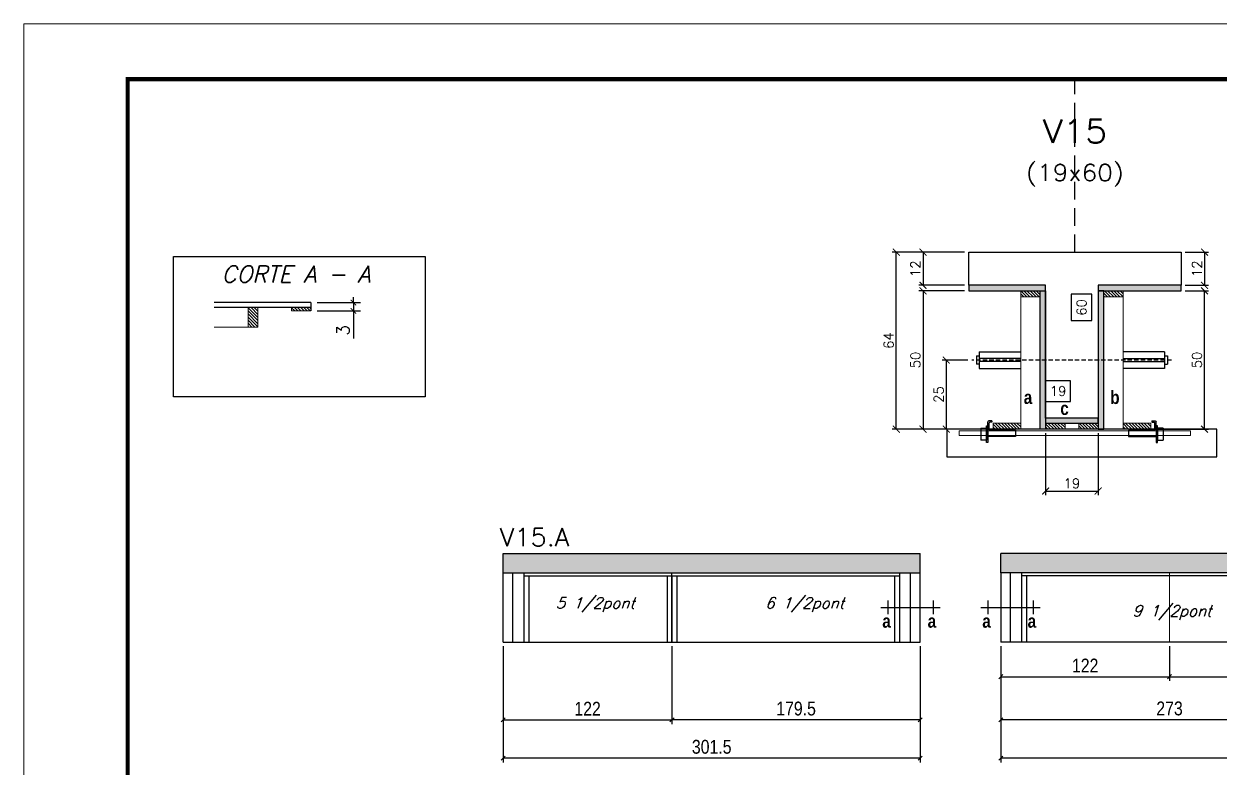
# Model space of a CAD drawing. Header units: millimetres. Extents: x 2921 to 9246, y 316 to 11751.
# Drawn here: x 7676 to 8540, y 6571 to 7109 of the extents above; entities that cross this region are included whole.
import ezdxf
from ezdxf.enums import TextEntityAlignment as Align

# ---------------------------------------------------------------- set-up
doc = ezdxf.new("R2010")
doc.units = ezdxf.units.MM
doc.linetypes.add('DASHED', pattern=[0.75, 0.5, -0.25])
doc.linetypes.add('HIDDEN', pattern=[9.525, 6.35, -3.175])
for name, color, linetype in [('1', 3, 'Continuous'), ('barrote', 251, 'Continuous'), ('COTA', 241, 'Continuous'), ('Cota Seção (2x)', 4, 'Continuous'), ('Cotas', 1, 'Continuous'), ('detalhes', 4, 'Continuous'), ('Hachura', 253, 'Continuous'), ('NOMENCLATURA', 7, 'Continuous'), ('Painéis', 200, 'Continuous'), ('presilha', 1, 'Continuous'), ('SARR_2.2x7', 40, 'Continuous'), ('SARR_3.5x7', 81, 'Continuous'), ('TENSOR', 3, 'Continuous'), ('texto', 7, 'Continuous'), ('Texto de Titulo', 7, 'Continuous'), ('Texto Qtd Sarr', 242, 'Continuous')]:
    doc.layers.add(name, color=color, linetype=linetype)
for name, color, linetype, lineweight in [('CONCRETO', 251, 'Continuous', 25), ('Folhas', 255, 'Continuous', 9), ('Madeira', 126, 'Continuous', 18), ('SARRAFO DE PRESSAO', 251, 'DASHED', 9), ('SCO-___-LAJ', 2, 'Continuous', 0), ('TEXTO PILAR', 3, 'Continuous', 15), ('Texto Seção', 7, 'Continuous', 15)]:
    doc.layers.add(name, color=color, linetype=linetype, lineweight=lineweight)
doc.styles.add('COTA TECNICA', font='techl___.ttf', dxfattribs={"height": 10})
doc.styles.add('REGUA-120', font='ROMANS.shx', dxfattribs={"height": 15})
doc.styles.add('Romans', font='romans.shx')
doc.styles.add('TECNICA', font='techb___.ttf', dxfattribs={"height": 10})
doc.dimstyles.new('COTA PARA DETALHES', dxfattribs={"dimtxt": 9, "dimasz": 4, "dimexe": 5, "dimexo": 5, "dimgap": 3, "dimtad": 1, "dimdec": 1, "dimlfac": 0.5, "dimzin": 12, "dimdsep": 46, "dimtxsty": 'Romans', "dimblk": 'ARCHTICK', "dimcen": 10, "dimdle": 5, "dimclrd": 4, "dimclre": 4, "dimclrt": 240, "dimadec": 1, "dimazin": 3, "dimtfac": 1, "dimtdec": 1, "dimtmove": 0, "dimatfit": 3, "dimldrblk": 'ARCHTICK', "dimfxl": 1, "dimtolj": 1, "dimtzin": 12, "dimarcsym": 0})
doc.dimstyles.new('Cota Seção (2x)', dxfattribs={"dimtxt": 7, "dimasz": 5, "dimexe": 3, "dimexo": 3, "dimgap": 2, "dimtad": 3, "dimdec": 1, "dimlfac": 0.5, "dimzin": 12, "dimdsep": 46, "dimtxsty": 'Romans', "dimblk": 'ARCHTICK', "dimcen": 0, "dimclrd": 4, "dimclre": 4, "dimclrt": 1, "dimadec": 1, "dimazin": 3, "dimtfac": 1, "dimtdec": 1, "dimtmove": 0, "dimatfit": 3, "dimldrblk": 'OBLIQUE', "dimfxl": 1, "dimtolj": 1, "dimtzin": 12, "dimarcsym": 0})
doc.dimstyles.new('Cota Seção interna', dxfattribs={"dimtxt": 7, "dimasz": 6, "dimexe": 0.18, "dimexo": 2, "dimgap": -4, "dimtad": 3, "dimdec": 1, "dimlfac": 0.5, "dimzin": 12, "dimdsep": 46, "dimtxsty": 'Romans', "dimblk": 'ARCHTICK', "dimcen": 0.09, "dimse1": 1, "dimse2": 1, "dimsd1": 1, "dimsd2": 1, "dimclrd": 180, "dimclre": 5, "dimclrt": 1, "dimadec": 0, "dimazin": 3, "dimtfac": 1, "dimtdec": 1, "dimtofl": 0, "dimtmove": 0, "dimatfit": 3, "dimldrblk": 'ARCHTICK', "dimfxl": 1, "dimtolj": 1, "dimtzin": 0, "dimarcsym": 0})
doc.dimstyles.new('PAINEL', dxfattribs={"dimtxt": 10, "dimasz": 3, "dimexe": 3, "dimexo": 3, "dimgap": 3, "dimtad": 1, "dimdec": 1, "dimzin": 12, "dimdsep": 46, "dimtxsty": 'COTA TECNICA', "dimblk1": 'OBLIQUE', "dimblk2": 'OBLIQUE', "dimsah": 1, "dimcen": 0.9, "dimclrd": 4, "dimclre": 4, "dimclrt": 240, "dimadec": 1, "dimazin": 3, "dimtfac": 1, "dimtdec": 1, "dimtmove": 0, "dimatfit": 3, "dimfxl": 1, "dimtolj": 1, "dimtzin": 12, "dimarcsym": 0})
pattern_1 = [(315, (31371.551, -1413.844), (1.12253202, 1.12253202), [])]
pattern_2 = [(315, (3229.6367, -4672.5331), (1.12253202, 1.12253202), [])]

# ---------------------------------------------------------------- blocks, each defined once
blk = doc.blocks.new('9999999999')
at = {"layer": 'Folhas'}
blk.add_lwpolyline([(98138.98, 34190.21), (99623.98, 34190.21), (99623.98, 35240.21), (98138.98, 35240.21)], close=True, dxfattribs=at)
at = {"layer": 'Folhas', "color": 30, "const_width": 3}
blk.add_lwpolyline([(98213.98, 34230.21), (99583.98, 34230.21), (99583.98, 35200.21), (98213.98, 35200.21)], close=True, dxfattribs=at)
blk = doc.blocks.new('titulo1')
at = {"layer": 'Defpoints', "color": 252, "linetype": 'HIDDEN', "ltscale": 2}
blk.add_line((0, 0), (0, 125), dxfattribs=at)
at = {"layer": 'Defpoints', "style": 'Romans', "oblique": 15}
blk.add_attdef('FOLHA', text='', height=10, dxfattribs=at).set_placement((0, 15.58), align=Align.MIDDLE_CENTER)
at = {"layer": 'Texto Qtd Sarr', "color": 3, "style": 'Romans', "oblique": 15}
for tag, height, p in [('TITULO', 17, (0, 71.45)), ('SEÇÃO', 12, (0, 41.55))]:
    blk.add_attdef(tag, text='', height=height, dxfattribs=at).set_placement(p, align=Align.MIDDLE_CENTER)
blk = doc.blocks.new('_ArchTick')
at = {"color": 0, "linetype": 'ByBlock', "const_width": 0.15}
blk.add_lwpolyline([(-0.5, -0.5), (0.5, 0.5)], dxfattribs=at)
blk = doc.blocks.new('*D701')
at = {"layer": 'COTA', "color": 4, "lineweight": -2, "transparency": 16777216}
for p, q in [((8515.93, 6943.8), (8532.8, 6943.8)), ((8529.8, 6943.8), (8529.8, 6919.8)), ((8515.93, 6919.8), (8532.8, 6919.8))]:
    blk.add_line(p, q, dxfattribs=at)
at = {"layer": 'Defpoints', "color": 0, "transparency": 16777216}
for p in [(8512.93, 6943.8), (8512.93, 6919.8), (8529.8, 6919.8)]:
    blk.add_point(p, dxfattribs=at)
at = {"layer": 'COTA', "color": 4, "lineweight": -2, "transparency": 16777216, "xscale": 5, "yscale": 5, "zscale": 5}
for p, rotation in [((8529.8, 6943.8), 90), ((8529.8, 6919.8), 270)]:
    blk.add_blockref('_ArchTick', p, dxfattribs=dict(at, rotation=rotation))
at = {"layer": 'COTA', "color": 1, "transparency": 16777216, "insert": (8524.3, 6931.8), "char_height": 7, "attachment_point": 5, "rotation": 90, "style": 'Romans'}
blk.add_mtext('\\A1;12', dxfattribs=at)
blk = doc.blocks.new('_Oblique')
at = {"layer": '1', "color": 0, "lineweight": -2}
blk.add_line((-0.5, -0.5), (0.5, 0.5), dxfattribs=at)
blk = doc.blocks.new('*D702')
at = {"layer": 'COTA', "color": 4, "lineweight": -2, "transparency": 16777216}
for p, q in [((8356.33, 6943.8), (8303.95, 6943.8)), ((8306.95, 6815.8), (8306.95, 6943.8)), ((8378.33, 6815.8), (8303.95, 6815.8))]:
    blk.add_line(p, q, dxfattribs=at)
at = {"layer": 'Defpoints', "color": 0, "transparency": 16777216}
for p in [(8306.95, 6943.8), (8359.33, 6943.8), (8381.33, 6815.8)]:
    blk.add_point(p, dxfattribs=at)
at = {"layer": 'COTA', "color": 4, "lineweight": -2, "transparency": 16777216, "xscale": 5, "yscale": 5, "zscale": 5}
for p, rotation in [((8306.95, 6943.8), 90), ((8306.95, 6815.8), 270)]:
    blk.add_blockref('_ArchTick', p, dxfattribs=dict(at, rotation=rotation))
at = {"layer": 'COTA', "color": 1, "transparency": 16777216, "insert": (8301.45, 6879.8), "char_height": 7, "attachment_point": 5, "rotation": 90, "style": 'Romans'}
blk.add_mtext('\\A1;64', dxfattribs=at)
blk = doc.blocks.new('*D703')
at = {"layer": 'COTA', "color": 4, "lineweight": -2, "transparency": 16777216}
for p, q in [((8515.93, 6915.8), (8532.8, 6915.8)), ((8529.8, 6815.8), (8529.8, 6915.8)), ((8489.53, 6815.8), (8532.8, 6815.8))]:
    blk.add_line(p, q, dxfattribs=at)
at = {"layer": 'Defpoints', "color": 0, "transparency": 16777216}
for p in [(8512.93, 6915.8), (8529.8, 6915.8), (8486.53, 6815.8)]:
    blk.add_point(p, dxfattribs=at)
at = {"layer": 'COTA', "color": 4, "lineweight": -2, "transparency": 16777216, "xscale": 5, "yscale": 5, "zscale": 5}
for p, rotation in [((8529.8, 6915.8), 90), ((8529.8, 6815.8), 270)]:
    blk.add_blockref('_ArchTick', p, dxfattribs=dict(at, rotation=rotation))
at = {"layer": 'COTA', "color": 1, "transparency": 16777216, "insert": (8524.3, 6865.8), "char_height": 7, "attachment_point": 5, "rotation": 90, "style": 'Romans'}
blk.add_mtext('\\A1;50', dxfattribs=at)
blk = doc.blocks.new('*D704')
at = {"layer": 'Cota Seção (2x)', "color": 180, "lineweight": -2, "transparency": 16777216}
for p, q in [((8448.43, 6913.3), (8433.43, 6913.3)), ((8433.43, 6913.3), (8433.43, 6894.3)), ((8448.43, 6894.3), (8448.43, 6913.3)), ((8433.43, 6894.3), (8448.43, 6894.3))]:
    blk.add_line(p, q, dxfattribs=at)
at = {"layer": 'Defpoints', "color": 0, "transparency": 16777216}
for p in [(8452.43, 6943.8), (8463.93, 6943.8), (8463.93, 6823.8)]:
    blk.add_point(p, dxfattribs=at)
at = {"layer": 'Cota Seção (2x)', "color": 1, "transparency": 16777216, "insert": (8440.93, 6903.8), "char_height": 7, "attachment_point": 5, "rotation": 90, "style": 'Romans'}
blk.add_mtext('\\A1;60', dxfattribs=at)
blk = doc.blocks.new('*D705')
at = {"layer": 'COTA', "color": 4, "lineweight": -2, "transparency": 16777216}
for p, q in [((8356.33, 6943.8), (8323.27, 6943.8)), ((8326.27, 6943.8), (8326.27, 6919.8)), ((8356.33, 6919.8), (8323.27, 6919.8))]:
    blk.add_line(p, q, dxfattribs=at)
at = {"layer": 'Defpoints', "color": 0, "transparency": 16777216}
for p in [(8359.33, 6943.8), (8326.27, 6919.8), (8359.33, 6919.8)]:
    blk.add_point(p, dxfattribs=at)
at = {"layer": 'COTA', "color": 4, "lineweight": -2, "transparency": 16777216, "xscale": 5, "yscale": 5, "zscale": 5}
for p, rotation in [((8326.27, 6943.8), 90), ((8326.27, 6919.8), 270)]:
    blk.add_blockref('_ArchTick', p, dxfattribs=dict(at, rotation=rotation))
at = {"layer": 'COTA', "color": 1, "transparency": 16777216, "insert": (8320.77, 6931.8), "char_height": 7, "attachment_point": 5, "rotation": 90, "style": 'Romans'}
blk.add_mtext('\\A1;12', dxfattribs=at)
blk = doc.blocks.new('*D706')
at = {"layer": 'COTA', "color": 4, "lineweight": -2, "transparency": 16777216}
for p, q in [((8356.33, 6915.8), (8323.27, 6915.8)), ((8326.27, 6915.8), (8326.27, 6815.8)), ((8378.33, 6815.8), (8323.27, 6815.8))]:
    blk.add_line(p, q, dxfattribs=at)
at = {"layer": 'Defpoints', "color": 0, "transparency": 16777216}
for p in [(8359.33, 6915.8), (8326.27, 6815.8), (8381.33, 6815.8)]:
    blk.add_point(p, dxfattribs=at)
at = {"layer": 'COTA', "color": 4, "lineweight": -2, "transparency": 16777216, "xscale": 5, "yscale": 5, "zscale": 5}
for p, rotation in [((8326.27, 6915.8), 90), ((8326.27, 6815.8), 270)]:
    blk.add_blockref('_ArchTick', p, dxfattribs=dict(at, rotation=rotation))
at = {"layer": 'COTA', "color": 1, "transparency": 16777216, "insert": (8320.77, 6865.8), "char_height": 7, "attachment_point": 5, "rotation": 90, "style": 'Romans'}
blk.add_mtext('\\A1;50', dxfattribs=at)
blk = doc.blocks.new('PRESILHA METÁLICA 1')
at = {"layer": 'presilha'}
for p, q in [((0, 13), (6, 13)), ((0, 13), (0, 0)), ((6, 15.5), (7.5, 15.5)), ((6, -2.5), (6, 15.5)), ((6, 13), (6, 0)), ((7.5, 10.6), (7.5, 19.9)), ((7.5, 15.5), (7.5, -2.5)), ((12, 21), (8.6, 21)), ((9, 11.6), (9, 18.9)), ((12, 19.5), (9.6, 19.5)), ((12, 21), (12, 19.5)), ((6, 0), (0, 0)), ((37.5, 4.1), (7.5, 4.1)), ((37.5, 11), (9.6, 11)), ((37.5, 11), (37.5, 4.1)), ((7.5, -2.5), (6, -2.5))]:
    blk.add_line(p, q, dxfattribs=at)
for centre, radius, start, end in [((8.6, 19.9), 1.14, 90, 180), ((9.6, 18.9), 0.57, 90, 180), ((9.6, 11.6), 0.57, 180, 270)]:
    blk.add_arc(centre, radius, start, end, dxfattribs=at)
blk = doc.blocks.new('*D707')
at = {"layer": 'COTA', "color": 4, "lineweight": -2, "transparency": 16777216}
for p, q in [((8414.93, 6812.8), (8414.93, 6768.07)), ((8452.93, 6812.8), (8452.93, 6768.07)), ((8414.93, 6771.07), (8452.93, 6771.07))]:
    blk.add_line(p, q, dxfattribs=at)
at = {"layer": 'Defpoints', "color": 0, "transparency": 16777216}
for p in [(8414.93, 6815.8), (8452.93, 6815.8), (8452.93, 6771.07)]:
    blk.add_point(p, dxfattribs=at)
at = {"layer": 'COTA', "color": 4, "lineweight": -2, "transparency": 16777216, "xscale": 5, "yscale": 5, "zscale": 5, "rotation": 180}
blk.add_blockref('_ArchTick', (8414.93, 6771.07), dxfattribs=at)
at = {"layer": 'COTA', "color": 4, "lineweight": -2, "transparency": 16777216, "xscale": 5, "yscale": 5, "zscale": 5}
blk.add_blockref('_ArchTick', (8452.93, 6771.07), dxfattribs=at)
at = {"layer": 'COTA', "color": 1, "transparency": 16777216, "insert": (8433.93, 6776.57), "char_height": 7, "attachment_point": 5, "style": 'Romans'}
blk.add_mtext('\\A1;19', dxfattribs=at)
blk = doc.blocks.new('*D1127')
at = {"layer": 'COTA', "color": 4, "lineweight": -2, "transparency": 16777216}
for p, q in [((8358.63, 6865.77), (8340.07, 6865.77)), ((8343.07, 6865.77), (8343.07, 6815.8)), ((8358.63, 6815.8), (8340.07, 6815.8))]:
    blk.add_line(p, q, dxfattribs=at)
at = {"layer": 'Defpoints', "color": 0, "transparency": 16777216}
for p in [(8361.63, 6865.77), (8343.07, 6815.8), (8361.63, 6815.8)]:
    blk.add_point(p, dxfattribs=at)
at = {"layer": 'COTA', "color": 4, "lineweight": -2, "transparency": 16777216, "xscale": 5, "yscale": 5, "zscale": 5}
for p, rotation in [((8343.07, 6865.77), 90), ((8343.07, 6815.8), 270)]:
    blk.add_blockref('_ArchTick', p, dxfattribs=dict(at, rotation=rotation))
at = {"layer": 'COTA', "color": 1, "transparency": 16777216, "insert": (8337.57, 6840.78), "char_height": 7, "attachment_point": 5, "rotation": 90, "style": 'Romans'}
blk.add_mtext('\\A1;25', dxfattribs=at)
blk = doc.blocks.new('*D708')
at = {"layer": 'Cota Seção (2x)', "color": 180, "lineweight": -2, "transparency": 16777216}
for p, q in [((8432.93, 6850.8), (8414.93, 6850.8)), ((8414.93, 6850.8), (8414.93, 6835.8)), ((8432.93, 6835.8), (8432.93, 6850.8)), ((8414.93, 6835.8), (8432.93, 6835.8))]:
    blk.add_line(p, q, dxfattribs=at)
at = {"layer": 'Defpoints', "color": 0, "transparency": 16777216}
for p in [(8452.93, 6831.8), (8414.93, 6815.8), (8452.93, 6815.8)]:
    blk.add_point(p, dxfattribs=at)
at = {"layer": 'Cota Seção (2x)', "color": 1, "transparency": 16777216, "insert": (8423.93, 6843.3), "char_height": 7, "attachment_point": 5, "style": 'Romans'}
blk.add_mtext('\\A1;19', dxfattribs=at)
blk = doc.blocks.new('*D1128')
at = {"layer": 'COTA', "color": 4, "linetype": 'ByBlock', "lineweight": -2, "transparency": 16777216}
for p, q in [((8382.51, 6658.89), (8382.51, 6574.85)), ((8899.51, 6658.89), (8899.51, 6574.85)), ((8899.51, 6577.85), (8382.51, 6577.85))]:
    blk.add_line(p, q, dxfattribs=at)
at = {"layer": 'Defpoints', "color": 0, "linetype": 'ByBlock', "transparency": 16777216}
for p in [(8382.51, 6661.89), (8899.51, 6661.89), (8382.51, 6577.85)]:
    blk.add_point(p, dxfattribs=at)
at = {"layer": 'COTA', "color": 4, "linetype": 'ByBlock', "lineweight": -2, "transparency": 16777216, "xscale": 3, "yscale": 3, "zscale": 3, "rotation": 180}
blk.add_blockref('_Oblique', (8382.51, 6577.85), dxfattribs=at)
at = {"layer": 'COTA', "color": 4, "linetype": 'ByBlock', "lineweight": -2, "transparency": 16777216, "xscale": 3, "yscale": 3, "zscale": 3}
blk.add_blockref('_Oblique', (8899.51, 6577.85), dxfattribs=at)
at = {"layer": 'COTA', "color": 240, "linetype": 'ByBlock', "transparency": 16777216, "insert": (8641.01, 6585.96), "char_height": 10, "attachment_point": 5, "style": 'COTA TECNICA'}
blk.add_mtext('\\A1;517', dxfattribs=at)
blk = doc.blocks.new('*D1129')
at = {"layer": 'COTA', "color": 4, "lineweight": -2, "transparency": 16777216}
for p, q in [((8382.51, 6658.89), (8382.51, 6602.58)), ((8655.51, 6658.89), (8655.51, 6602.58)), ((8655.51, 6605.58), (8382.51, 6605.58))]:
    blk.add_line(p, q, dxfattribs=at)
at = {"layer": 'Defpoints', "color": 0, "transparency": 16777216}
for p in [(8382.51, 6661.89), (8655.51, 6661.89), (8382.51, 6605.58)]:
    blk.add_point(p, dxfattribs=at)
at = {"layer": 'COTA', "color": 4, "lineweight": -2, "transparency": 16777216, "xscale": 3, "yscale": 3, "zscale": 3, "rotation": 180}
blk.add_blockref('_Oblique', (8382.51, 6605.58), dxfattribs=at)
at = {"layer": 'COTA', "color": 4, "lineweight": -2, "transparency": 16777216, "xscale": 3, "yscale": 3, "zscale": 3}
blk.add_blockref('_Oblique', (8655.51, 6605.58), dxfattribs=at)
at = {"layer": 'COTA', "color": 240, "transparency": 16777216, "insert": (8504.51, 6613.8), "char_height": 10, "attachment_point": 5, "style": 'COTA TECNICA'}
blk.add_mtext('\\A1;273 ', dxfattribs=at)
blk = doc.blocks.new('*D710')
at = {"layer": 'COTA', "color": 4, "linetype": 'ByBlock', "lineweight": -2, "transparency": 16777216}
for p, q in [((8022.72, 6658.89), (8022.72, 6602.58)), ((8144.72, 6658.89), (8144.72, 6602.58)), ((8022.72, 6605.58), (8144.72, 6605.58))]:
    blk.add_line(p, q, dxfattribs=at)
at = {"layer": 'Defpoints', "color": 0, "linetype": 'ByBlock', "transparency": 16777216}
for p in [(8022.72, 6661.89), (8144.72, 6661.89), (8144.72, 6605.58)]:
    blk.add_point(p, dxfattribs=at)
at = {"layer": 'COTA', "color": 4, "linetype": 'ByBlock', "lineweight": -2, "transparency": 16777216, "xscale": 3, "yscale": 3, "zscale": 3, "rotation": 180}
blk.add_blockref('_Oblique', (8022.72, 6605.58), dxfattribs=at)
at = {"layer": 'COTA', "color": 4, "linetype": 'ByBlock', "lineweight": -2, "transparency": 16777216, "xscale": 3, "yscale": 3, "zscale": 3}
blk.add_blockref('_Oblique', (8144.72, 6605.58), dxfattribs=at)
at = {"layer": 'COTA', "color": 240, "linetype": 'ByBlock', "transparency": 16777216, "insert": (8083.72, 6613.64), "char_height": 10, "width": 165.5951, "attachment_point": 5, "style": 'COTA TECNICA'}
blk.add_mtext('\\A1;122 ', dxfattribs=at)
blk = doc.blocks.new('*D83')
at = {"layer": 'COTA', "color": 4, "lineweight": -2, "transparency": 16777216}
for p, q in [((8144.72, 6658.89), (8144.72, 6602.58)), ((8324.22, 6658.89), (8324.22, 6602.58)), ((8324.22, 6605.58), (8144.72, 6605.58))]:
    blk.add_line(p, q, dxfattribs=at)
at = {"layer": 'Defpoints', "color": 0, "transparency": 16777216}
for p in [(8144.72, 6661.89), (8324.22, 6661.89), (8144.72, 6605.58)]:
    blk.add_point(p, dxfattribs=at)
at = {"layer": 'COTA', "color": 4, "lineweight": -2, "transparency": 16777216, "xscale": 3, "yscale": 3, "zscale": 3, "rotation": 180}
blk.add_blockref('_Oblique', (8144.72, 6605.58), dxfattribs=at)
at = {"layer": 'COTA', "color": 4, "lineweight": -2, "transparency": 16777216, "xscale": 3, "yscale": 3, "zscale": 3}
blk.add_blockref('_Oblique', (8324.22, 6605.58), dxfattribs=at)
at = {"layer": 'COTA', "color": 240, "transparency": 16777216, "insert": (8234.47, 6613.72), "char_height": 10, "attachment_point": 5, "style": 'COTA TECNICA'}
blk.add_mtext('\\A1;179.5', dxfattribs=at)
blk = doc.blocks.new('*D84')
at = {"layer": 'Defpoints', "color": 0, "transparency": 16777216}
for p in [(8324.22, 6661.89), (8022.72, 6605.58), (8022.72, 6577.85)]:
    blk.add_point(p, dxfattribs=at)
at = {"layer": 'Painéis', "color": 4, "lineweight": -2, "transparency": 16777216}
for p, q in [((8324.22, 6658.89), (8324.22, 6574.85)), ((8022.72, 6602.58), (8022.72, 6574.85)), ((8324.22, 6577.85), (8022.72, 6577.85))]:
    blk.add_line(p, q, dxfattribs=at)
at = {"layer": 'Painéis', "color": 4, "lineweight": -2, "transparency": 16777216, "xscale": 3, "yscale": 3, "zscale": 3, "rotation": 180}
blk.add_blockref('_Oblique', (8022.72, 6577.85), dxfattribs=at)
at = {"layer": 'Painéis', "color": 4, "lineweight": -2, "transparency": 16777216, "xscale": 3, "yscale": 3, "zscale": 3}
blk.add_blockref('_Oblique', (8324.22, 6577.85), dxfattribs=at)
at = {"layer": 'Painéis', "color": 240, "lineweight": 5, "transparency": 16777216, "insert": (8173.47, 6586.07), "char_height": 10, "attachment_point": 5, "style": 'COTA TECNICA'}
blk.add_mtext('\\A1;301.5', dxfattribs=at)
blk = doc.blocks.new('*D885')
at = {"layer": 'Defpoints', "color": 0, "transparency": 16777216}
for p in [(8382.51, 6661.89), (8504.51, 6661.89), (8504.51, 6636.8)]:
    blk.add_point(p, dxfattribs=at)
at = {"layer": 'Painéis', "color": 4, "lineweight": -2, "transparency": 16777216}
for p, q in [((8382.51, 6658.89), (8382.51, 6633.8)), ((8504.51, 6658.89), (8504.51, 6633.8)), ((8382.51, 6636.8), (8504.51, 6636.8))]:
    blk.add_line(p, q, dxfattribs=at)
at = {"layer": 'Painéis', "color": 4, "lineweight": -2, "transparency": 16777216, "xscale": 3, "yscale": 3, "zscale": 3, "rotation": 180}
blk.add_blockref('_Oblique', (8382.51, 6636.8), dxfattribs=at)
at = {"layer": 'Painéis', "color": 4, "lineweight": -2, "transparency": 16777216, "xscale": 3, "yscale": 3, "zscale": 3}
blk.add_blockref('_Oblique', (8504.51, 6636.8), dxfattribs=at)
at = {"layer": 'Painéis', "color": 240, "lineweight": 5, "transparency": 16777216, "insert": (8443.51, 6644.86), "char_height": 10, "attachment_point": 5, "style": 'COTA TECNICA'}
blk.add_mtext('\\A1;122', dxfattribs=at)
blk = doc.blocks.new('*D886')
at = {"layer": 'Defpoints', "color": 0, "transparency": 16777216}
for p in [(8504.51, 6661.89), (8655.51, 6661.89), (8655.51, 6636.8)]:
    blk.add_point(p, dxfattribs=at)
at = {"layer": 'Painéis', "color": 4, "lineweight": -2, "transparency": 16777216}
for p, q in [((8504.51, 6658.89), (8504.51, 6633.8)), ((8655.51, 6658.89), (8655.51, 6633.8)), ((8504.51, 6636.8), (8655.51, 6636.8))]:
    blk.add_line(p, q, dxfattribs=at)
at = {"layer": 'Painéis', "color": 4, "lineweight": -2, "transparency": 16777216, "xscale": 3, "yscale": 3, "zscale": 3, "rotation": 180}
blk.add_blockref('_Oblique', (8504.51, 6636.8), dxfattribs=at)
at = {"layer": 'Painéis', "color": 4, "lineweight": -2, "transparency": 16777216, "xscale": 3, "yscale": 3, "zscale": 3}
blk.add_blockref('_Oblique', (8655.51, 6636.8), dxfattribs=at)
at = {"layer": 'Painéis', "color": 240, "lineweight": 5, "transparency": 16777216, "insert": (8580.01, 6644.91), "char_height": 10, "attachment_point": 5, "style": 'COTA TECNICA'}
blk.add_mtext('\\A1;151', dxfattribs=at)
blk = doc.blocks.new('*D280')
at = {"layer": 'COTA', "color": 4, "lineweight": -2, "transparency": 16777216}
for p, q in [((7888.07, 6907.25), (7919.42, 6907.25)), ((7914.42, 6907.25), (7914.42, 6911.25)), ((7914.42, 6907.25), (7914.42, 6901.25)), ((7888.07, 6901.25), (7919.42, 6901.25)), ((7914.42, 6901.25), (7914.42, 6881.25))]:
    blk.add_line(p, q, dxfattribs=at)
at = {"layer": 'Defpoints', "color": 0, "transparency": 16777216}
for p in [(7883.07, 6907.25), (7883.07, 6901.25), (7914.42, 6901.25)]:
    blk.add_point(p, dxfattribs=at)
at = {"layer": 'COTA', "color": 4, "lineweight": -2, "transparency": 16777216, "xscale": 4, "yscale": 4, "zscale": 4}
for p, rotation in [((7914.42, 6907.25), 270), ((7914.42, 6901.25), 90)]:
    blk.add_blockref('_ArchTick', p, dxfattribs=dict(at, rotation=rotation))
at = {"layer": 'COTA', "color": 240, "transparency": 16777216, "insert": (7906.92, 6887.25), "char_height": 9, "attachment_point": 5, "rotation": 90, "style": 'Romans'}
blk.add_mtext('\\A1;3', dxfattribs=at)

msp = doc.modelspace()

# ---------------------------------------------------------------- hatches: boundary and pattern name
at = {"layer": 'COTA', "linetype": 'ByBlock'}
h = msp.add_hatch(dxfattribs=at)
h.set_pattern_fill('AR-CONC', color=256, scale=0.03)
h.set_pattern_definition([(50, (6336.0053, -9829.9423), (5.4655401, -0.4781726), [0.5715, -6.2865]), (355, (6336.0053, -9829.9423), (-1.0573026, 5.7317054), [0.4572, -5.0292175]), (100.451445, (6336.461, -9829.982), (4.4082374, 5.2535326), [0.4857003, -5.3427073]), (46.1842, (6336.005, -9828.4183), (8.1323712, -1.2612698), [0.85725, -9.42975]), (96.63556, (6336.683, -9828.5234), (7.122124, 7.4227837), [0.7285507, -8.0140682]), (351.18415, (6336.005, -9828.418), (7.122124, 7.4227837), [0.685799, -7.543792]), (21, (6336.7673, -9828.7993), (4.5484317, -3.067956), [0.5715, -6.2865]), (326, (6336.7673, -9828.7993), (1.8540609, 5.525639), [0.4572, -5.0292]), (71.451445, (6337.1463, -9829.055), (6.4024926, 2.457683), [0.4857003, -5.3426981]), (37.5, (6336.0053, -9829.9423), (0.0926581, 2.53665117), [0, -4.96824, 0, -5.1054, 0, -5.04825]), (7.5, (6336.0053, -9829.9423), (2.00458988, 3.00541724), [0, -2.91084, 0, -4.85394, 0, -1.92405]), (327.5, (6334.306, -9829.9423), (4.06771786, -0.17186232), [0, -1.905, 0, -5.9436, 0, -7.8867]), (317.5, (6333.544, -9829.9423), (4.44387544, 0.7627947), [0, -2.4765, 0, -3.94716, 0, -5.6007])])
h.paths.add_polyline_path([(8324.22, 6711.89), (8324.22, 6725.89), (8022.72, 6725.89), (8022.72, 6711.89)])
h = msp.add_hatch(dxfattribs=at)
h.set_pattern_fill('AR-CONC', color=256, scale=0.03)
h.set_pattern_definition([(50, (-123362.852, -27172.0684), (5.46554007, -0.47817257), [0.5715, -6.2865]), (355, (-123362.852, -27172.0684), (-1.05730264, 5.73170536), [0.4572, -5.02921753]), (100.4514447, (-123362.3964, -27172.1083), (4.40823741, 5.25353256), [0.48570026, -5.34270734]), (46.1842, (-123362.852, -27170.5444), (8.13237123, -1.26126984), [0.85725, -9.42975]), (96.6355576, (-123362.174, -27170.6495), (7.122124, 7.42278374), [0.7285507, -8.01406824]), (351.184151, (-123362.852, -27170.5444), (7.122124, 7.42278374), [0.685799, -7.54379196]), (21, (-123362.09, -27170.9254), (4.54843174, -3.06795595), [0.5715, -6.2865]), (326, (-123362.09, -27170.9254), (1.85406085, 5.52563898), [0.4572, -5.0292]), (71.451445, (-123361.711, -27171.181), (6.40249258, 2.45768307), [0.48570026, -5.34269813]), (37.5, (-123362.8518, -27172.0684), (0.092658098, 2.536651166), [0, -4.96824, 0, -5.1054, 0, -5.04825]), (7.5, (-123362.8518, -27172.0684), (2.004589875, 3.005417245), [0, -2.91084, 0, -4.85394, 0, -1.92405]), (327.5, (-123364.5511, -27172.0684), (4.067717855, -0.17186232), [0, -1.905, 0, -5.9436, 0, -7.8867]), (317.5, (-123365.313, -27172.0684), (4.44387544, 0.76279473), [0, -2.4765, 0, -3.94716, 0, -5.6007])])
h.paths.add_polyline_path([(8382.51, 6711.89), (8382.51, 6725.89), (8899.51, 6725.89), (8899.51, 6711.89)])
at = {"layer": 'Hachura'}
h = msp.add_hatch(color=256, dxfattribs=at)
h.dxf.hatch_style = 1
h.paths.add_polyline_path([(8414.93, 6915.8), (8414.93, 6919.8), (8359.33, 6919.8), (8359.33, 6915.8)])
h = msp.add_hatch(dxfattribs=at)
h.set_pattern_fill('ANSI31', color=256, scale=0.5, angle=270, style=0)
h.set_pattern_definition([(315, (31371.551, -1391.844), (1.12253202, 1.12253202), [])])
h.paths.add_polyline_path([(8410.93, 6911.4), (8410.93, 6915.8), (8396.93, 6915.8), (8396.93, 6911.4)])
h = msp.add_hatch(color=256, dxfattribs=at)
h.dxf.hatch_style = 1
h.paths.add_polyline_path([(8414.93, 6915.8), (8410.93, 6915.8), (8410.93, 6815.8), (8414.93, 6815.8)])
h = msp.add_hatch(color=256, dxfattribs=at)
h.dxf.hatch_style = 1
h.paths.add_polyline_path([(8512.93, 6915.8), (8512.93, 6919.8), (8452.93, 6919.8), (8452.93, 6915.8)])
h = msp.add_hatch(color=256, dxfattribs=at)
h.dxf.hatch_style = 1
h.paths.add_polyline_path([(8456.93, 6915.8), (8452.93, 6915.8), (8452.93, 6815.8), (8456.93, 6815.8)])
h = msp.add_hatch(dxfattribs=at)
h.set_pattern_fill('ANSI31', color=256, scale=0.5, angle=270, style=0)
h.set_pattern_definition([(315, (31371.551, -1391.844), (1.12253202, 1.12253202), [])])
h.paths.add_polyline_path([(8456.93, 6911.4), (8456.93, 6915.8), (8470.93, 6915.8), (8470.93, 6911.4)])
h = msp.add_hatch(dxfattribs=at)
h.set_pattern_fill('ANSI31', color=256, scale=0.5, angle=270, style=0)
h.set_pattern_definition(pattern_2)
h.paths.add_polyline_path([(7845.22, 6903.65), (7838.22, 6903.65), (7838.22, 6889.65), (7845.22, 6889.65)])
h = msp.add_hatch(dxfattribs=at)
h.set_pattern_fill('ANSI31', color=256, scale=0.5, angle=270, style=0)
h.set_pattern_definition(pattern_2)
h.paths.add_polyline_path([(7869.6, 6903.65), (7869.6, 6901.25), (7883.58, 6901.25), (7883.58, 6903.65)])
h = msp.add_hatch(dxfattribs=at)
h.set_pattern_fill('ANSI31', color=256, scale=0.5, angle=270, style=0)
h.set_pattern_definition([(315, (31371.551, -1413.844), (1.12253202, 1.12253202), [])])
h.paths.add_polyline_path([(8376.93, 6815.8), (8376.93, 6820.2), (8396.93, 6820.2), (8396.93, 6815.8)])
h = msp.add_hatch(color=256, dxfattribs=at)
h.dxf.hatch_style = 1
h.paths.add_polyline_path([(8452.93, 6820.2), (8452.93, 6823.8), (8414.93, 6823.8), (8414.93, 6820.2)])
h = msp.add_hatch(dxfattribs=at)
h.set_pattern_fill('ANSI31', color=256, scale=0.5, angle=270, style=0)
h.set_pattern_definition(pattern_1)
h.paths.add_polyline_path([(8414.93, 6815.8), (8414.93, 6820.2), (8428.93, 6820.2), (8428.93, 6815.8)])
h = msp.add_hatch(dxfattribs=at)
h.set_pattern_fill('ANSI31', color=256, scale=0.5, angle=270, style=0)
h.set_pattern_definition(pattern_1)
h.paths.add_polyline_path([(8452.93, 6815.8), (8452.93, 6820.2), (8438.93, 6820.2), (8438.93, 6815.8)])
h = msp.add_hatch(dxfattribs=at)
h.set_pattern_fill('ANSI31', color=256, scale=0.5, angle=270, style=0)
h.set_pattern_definition(pattern_1)
h.paths.add_polyline_path([(8490.93, 6815.8), (8490.93, 6820.2), (8470.93, 6820.2), (8470.93, 6815.8)])

# ---------------------------------------------------------------- linework, layer by layer
at = {"ltscale": 3}
for p, q in [((8366.93, 6871.77), (8366.93, 6859.77)), ((8366.93, 6871.77), (8396.93, 6871.77)), ((8500.93, 6871.77), (8470.93, 6871.77)), ((8500.93, 6871.77), (8500.93, 6859.77)), ((8364.93, 6868.77), (8364.93, 6862.77)), ((8364.93, 6868.77), (8366.93, 6868.77)), ((8366.93, 6862.77), (8364.93, 6862.77)), ((8396.93, 6866.77), (8366.93, 6866.77)), ((8396.93, 6864.77), (8366.93, 6864.77)), ((8470.93, 6866.77), (8500.93, 6866.77)), ((8470.93, 6864.77), (8500.93, 6864.77)), ((8500.93, 6868.77), (8502.93, 6868.77)), ((8500.93, 6862.77), (8502.93, 6862.77)), ((8502.93, 6868.77), (8502.93, 6862.77)), ((8366.93, 6859.77), (8396.93, 6859.77)), ((8500.93, 6859.77), (8470.93, 6859.77))]:
    msp.add_line(p, q, dxfattribs=at)
at = {"layer": 'barrote'}
msp.add_lwpolyline([(8343.48, 6795.8), (8538.66, 6795.8), (8538.66, 6815.8), (8343.48, 6815.8)], close=True, dxfattribs=at)
at = {"layer": 'CONCRETO'}
msp.add_lwpolyline([(8359.33, 6919.8), (8359.33, 6943.8), (8512.93, 6943.8), (8512.93, 6919.8), (8452.93, 6919.8), (8452.93, 6823.8), (8414.93, 6823.8), (8414.93, 6919.8)], close=True, dxfattribs=at)
at = {"layer": 'COTA', "linetype": 'ByBlock'}
for p, q in [((8022.72, 6725.89), (8324.22, 6725.89)), ((8022.72, 6711.89), (8022.72, 6725.89)), ((8324.22, 6711.89), (8324.22, 6725.89)), ((8899.51, 6725.89), (8382.51, 6725.89)), ((8382.51, 6711.89), (8382.51, 6725.89))]:
    msp.add_line(p, q, dxfattribs=at)
at = {"layer": 'Cotas', "linetype": 'HIDDEN', "ltscale": 50}
msp.add_lwpolyline([(7784.23, 6940.65), (7966.2, 6940.65), (7966.2, 6839.21), (7784.23, 6839.21)], close=True, dxfattribs=at)
at = {"layer": 'Madeira'}
for points in [[(8410.93, 6911.4), (8410.93, 6915.8), (8396.93, 6915.8), (8396.93, 6911.4)], [(8410.93, 6915.8), (8396.93, 6915.8), (8396.93, 6815.8), (8410.93, 6815.8)], [(8456.93, 6911.4), (8456.93, 6915.8), (8470.93, 6915.8), (8470.93, 6911.4)], [(8456.93, 6915.8), (8470.93, 6915.8), (8470.93, 6815.8), (8456.93, 6815.8)], [(7845.22, 6889.65), (7845.22, 6903.65), (7838.22, 6903.65), (7838.22, 6889.65)], [(7869.6, 6903.65), (7883.58, 6903.65), (7883.58, 6901.25), (7869.6, 6901.25)], [(8376.93, 6815.8), (8376.93, 6820.2), (8396.93, 6820.2), (8396.93, 6815.8)], [(8414.93, 6815.8), (8414.93, 6820.2), (8428.93, 6820.2), (8428.93, 6815.8)], [(8452.93, 6815.8), (8452.93, 6820.2), (8438.93, 6820.2), (8438.93, 6815.8)], [(8490.93, 6815.8), (8490.93, 6820.2), (8470.93, 6820.2), (8470.93, 6815.8)]]:
    msp.add_lwpolyline(points, close=True, dxfattribs=at)
msp.add_lwpolyline([(7845.22, 6903.65), (7845.22, 6889.65), (7813.74, 6889.65)], dxfattribs=at)
at = {"layer": 'NOMENCLATURA', "linetype": 'Continuous'}
for p, q in [((8300.84, 6691.86), (8300.84, 6681.91)), ((8333.61, 6691.86), (8333.61, 6681.91)), ((8373.13, 6691.86), (8373.13, 6681.91)), ((8405.89, 6691.86), (8405.89, 6681.91)), ((8295.84, 6686.89), (8338.61, 6686.89)), ((8368.13, 6686.89), (8410.89, 6686.89))]:
    msp.add_line(p, q, dxfattribs=at)
at = {"layer": 'Painéis', "linetype": 'ByBlock'}
for p, q in [((7883.58, 6907.25), (7813.72, 6907.25)), ((7883.58, 6907.25), (7883.58, 6901.25)), ((7883.58, 6903.65), (7813.74, 6903.65)), ((8022.72, 6711.89), (8324.22, 6711.89)), ((8022.72, 6661.89), (8022.72, 6711.89)), ((8144.72, 6661.89), (8144.72, 6711.89)), ((8382.51, 6711.89), (8382.51, 6661.89)), ((8899.51, 6711.89), (8382.51, 6711.89)), ((8022.72, 6661.89), (8324.22, 6661.89)), ((8899.51, 6661.89), (8382.51, 6661.89))]:
    msp.add_line(p, q, dxfattribs=at)
at = {"layer": 'Painéis'}
msp.add_line((8324.22, 6661.89), (8324.22, 6711.89), dxfattribs=at)
at = {"layer": 'Painéis', "lineweight": 5}
msp.add_line((8504.51, 6661.89), (8504.51, 6711.89), dxfattribs=at)
at = {"layer": 'Painéis'}
for points in [[(8414.93, 6915.8), (8414.93, 6919.8), (8359.33, 6919.8), (8359.33, 6915.8)], [(8410.93, 6915.8), (8414.93, 6915.8), (8414.93, 6815.8), (8410.93, 6815.8)], [(8512.93, 6915.8), (8512.93, 6919.8), (8452.93, 6919.8), (8452.93, 6915.8)], [(8456.93, 6915.8), (8452.93, 6915.8), (8452.93, 6815.8), (8456.93, 6815.8)], [(8452.93, 6820.2), (8452.93, 6823.8), (8414.93, 6823.8), (8414.93, 6820.2)]]:
    msp.add_lwpolyline(points, close=True, dxfattribs=at)
at = {"layer": 'SARR_2.2x7', "linetype": 'Continuous'}
for p, q in [((8029.72, 6661.89), (8029.72, 6711.89)), ((8037.72, 6709.69), (8144.72, 6709.69)), ((8144.72, 6709.69), (8309.22, 6709.69)), ((8317.22, 6661.89), (8317.22, 6711.89)), ((8389.51, 6661.89), (8389.51, 6711.89)), ((8655.51, 6709.69), (8397.51, 6709.69))]:
    msp.add_line(p, q, dxfattribs=at)
at = {"layer": 'SARR_3.5x7'}
for p, q in [((8037.72, 6711.89), (8037.72, 6661.89)), ((8041.22, 6709.69), (8041.22, 6661.89)), ((8141.22, 6709.69), (8141.22, 6661.89)), ((8144.72, 6709.69), (8144.72, 6661.89)), ((8148.22, 6709.69), (8148.22, 6661.89)), ((8305.72, 6709.69), (8305.72, 6661.89)), ((8309.22, 6711.89), (8309.22, 6661.89)), ((8397.51, 6711.89), (8397.51, 6661.89)), ((8401.01, 6709.69), (8401.01, 6661.89)), ((8037.72, 6661.89), (8041.22, 6661.89)), ((8141.22, 6661.89), (8144.72, 6661.89)), ((8144.72, 6661.89), (8148.22, 6661.89))]:
    msp.add_line(p, q, dxfattribs=at)
at = {"layer": 'SCO-___-LAJ', "color": 1}
msp.add_lwpolyline([(8352.48, 6814.47), (8519.78, 6814.47), (8519.78, 6811.27), (8352.48, 6811.27)], close=True, dxfattribs=at)
at = {"layer": 'TENSOR', "linetype": 'HIDDEN', "ltscale": 0.5}
msp.add_line((8505.93, 6865.77), (8361.63, 6865.77), dxfattribs=at)

# ---------------------------------------------------------------- block references
at = {"layer": 'presilha', "yscale": 0.6666666666666666, "zscale": 0.6666666666666666}
for p, xscale in [((8368.06, 6807.83), 0.6666666666666666), ((8499.8, 6807.83), -0.6666666666666666)]:
    msp.add_blockref('PRESILHA METÁLICA 1', p, dxfattribs=dict(at, xscale=xscale))
at = {"layer": 'SARRAFO DE PRESSAO', "color": 6, "linetype": 'ByBlock'}
msp.add_blockref('9999999999', (-90462.85, -28131.41), dxfattribs=at)
at = {"layer": 'Texto Seção'}
ref = msp.add_blockref('titulo1', (8436.13, 6943.8), dxfattribs=at)
ref.add_attrib('TITULO', 'V15', dxfattribs={"layer": 'Texto de Titulo', "color": 7, "height": 17, "style": 'Romans', "width": 1.1}).set_placement((8436.13, 7031.3), align=Align.MIDDLE_CENTER)
ref.add_attrib('SEÇÃO', '(19x60)', dxfattribs={"layer": 'Texto de Titulo', "color": 7, "height": 12, "style": 'Romans', "width": 1.1}).set_placement((8436.13, 7001.3), align=Align.MIDDLE_CENTER)

# ---------------------------------------------------------------- texts
at = {"layer": 'detalhes', "style": 'TECNICA'}
for s, p in [('a', (8399.1, 6834)), ('b', (8461.65, 6833.99)), ('c', (8425.53, 6826.04)), ('a', (8296.84, 6672.23)), ('a', (8329.61, 6672.23)), ('a', (8369.12, 6672.23)), ('a', (8401.9, 6672.23))]:
    msp.add_text(s, height=9.6, dxfattribs=at).set_placement(p)
at = {"layer": 'texto', "color": 2, "char_height": 8, "attachment_point": 5, "style": 'Romans'}
for s, insert in [('{\\Q19;\\C256;5 1/2pont}', (8089.28, 6688.8)), ('{\\Q19;\\C256;6 1/2pont}', (8240.64, 6688.8)), ('{\\Q19;\\C256;9 1/2pont}', (8506.29, 6683.11))]:
    msp.add_mtext(s, dxfattribs=dict(at, insert=insert))
at = {"layer": 'TEXTO PILAR', "color": 3, "style": 'Romans', "oblique": 15}
msp.add_text('CORTE A - A', height=12, dxfattribs=at).set_placement((7872.86, 6927.9), align=Align.MIDDLE)
at = {"layer": 'Texto Seção', "style": 'REGUA-120', "width": 1.05}
msp.add_text('V15.A', height=13, dxfattribs=at).set_placement((8020.26, 6731.2))

# ---------------------------------------------------------------- dimensions: what is measured, and where the dimension line sits
at = {"layer": 'COTA'}
for base, p1, p2, dimstyle, picture, middle in [((8306.95, 6943.8), (8381.33, 6815.8), (8359.33, 6943.8), 'Cota Seção (2x)', '*D702', (8301.45, 6879.8)), ((8326.27, 6919.8), (8359.33, 6943.8), (8359.33, 6919.8), 'Cota Seção (2x)', '*D705', (8320.77, 6931.8)), ((8529.8, 6919.8), (8512.93, 6943.8), (8512.93, 6919.8), 'Cota Seção (2x)', '*D701', (8524.3, 6931.8)), ((8326.27, 6815.8), (8359.33, 6915.8), (8381.33, 6815.8), 'Cota Seção (2x)', '*D706', (8320.77, 6865.8)), ((8529.8, 6915.8), (8486.53, 6815.8), (8512.93, 6915.8), 'Cota Seção (2x)', '*D703', (8524.3, 6865.8)), ((7914.42, 6901.25), (7883.07, 6907.25), (7883.07, 6901.25), 'COTA PARA DETALHES', '*D280', (7906.92, 6887.25)), ((8343.07, 6815.8), (8361.63, 6865.77), (8361.63, 6815.8), 'Cota Seção (2x)', '*D1127', (8337.57, 6840.78))]:
    dim = msp.add_linear_dim(base=base, p1=p1, p2=p2, angle=90, dimstyle=dimstyle, dxfattribs=at)
    dim.commit()
    dim.dimension.update_dxf_attribs({"geometry": picture, "text_midpoint": middle})
for base, p1, p2, dimstyle, picture, middle in [((8452.93, 6771.07), (8414.93, 6815.8), (8452.93, 6815.8), 'Cota Seção (2x)', '*D707', (8433.93, 6776.57)), ((8144.72, 6605.58), (8324.22, 6661.89), (8144.72, 6661.89), 'PAINEL', '*D83', (8234.47, 6613.72))]:
    dim = msp.add_linear_dim(base=base, p1=p1, p2=p2, dimstyle=dimstyle, dxfattribs=at)
    dim.commit()
    dim.dimension.update_dxf_attribs({"geometry": picture, "text_midpoint": middle})
at = {"layer": 'COTA', "linetype": 'ByBlock'}
dim = msp.add_linear_dim(base=(8144.72, 6605.58), p1=(8022.72, 6661.89), p2=(8144.72, 6661.89), text='<> ', dimstyle='PAINEL', dxfattribs=at)
dim.commit()
dim.dimension.update_dxf_attribs({"geometry": '*D710', "text_midpoint": (8083.72, 6605.58), "dimtype": 160})
dim = msp.add_linear_dim(base=(8382.51, 6577.85), p1=(8899.51, 6661.89), p2=(8382.51, 6661.89), angle=180, dimstyle='PAINEL', dxfattribs=at)
dim.commit()
dim.dimension.update_dxf_attribs({"geometry": '*D1128', "text_midpoint": (8641.01, 6585.96)})
at = {"layer": 'COTA'}
dim = msp.add_linear_dim(base=(8382.51, 6605.58), p1=(8655.51, 6661.89), p2=(8382.51, 6661.89), angle=180, text='<> ', dimstyle='PAINEL', dxfattribs=at)
dim.commit()
dim.dimension.update_dxf_attribs({"geometry": '*D1129', "text_midpoint": (8504.51, 6605.58), "dimtype": 160})
at = {"layer": 'Cota Seção (2x)'}
dim = msp.add_linear_dim(base=(8452.43, 6943.8), p1=(8463.93, 6823.8), p2=(8463.93, 6943.8), angle=90, dimstyle='Cota Seção interna', dxfattribs=at)
dim.commit()
dim.dimension.update_dxf_attribs({"geometry": '*D704', "text_midpoint": (8452.43, 6903.8), "dimtype": 160})
dim = msp.add_linear_dim(base=(8452.93, 6831.8), p1=(8414.93, 6815.8), p2=(8452.93, 6815.8), dimstyle='Cota Seção interna', dxfattribs=at)
dim.commit()
dim.dimension.update_dxf_attribs({"geometry": '*D708', "text_midpoint": (8423.93, 6831.8), "dimtype": 160})
at = {"layer": 'Painéis', "lineweight": 5}
dim = msp.add_linear_dim(base=(8022.72, 6577.85), p1=(8324.22, 6661.89), p2=(8022.72, 6605.58), angle=180, dimstyle='PAINEL', dxfattribs=at)
dim.commit()
dim.dimension.update_dxf_attribs({"geometry": '*D84', "text_midpoint": (8173.47, 6586.07)})
for base, p1, p2, picture, middle in [((8504.51, 6636.8), (8382.51, 6661.89), (8504.51, 6661.89), '*D885', (8443.51, 6644.86)), ((8655.51, 6636.8), (8504.51, 6661.89), (8655.51, 6661.89), '*D886', (8580.01, 6644.91))]:
    dim = msp.add_linear_dim(base=base, p1=p1, p2=p2, dimstyle='PAINEL', dxfattribs=at)
    dim.commit()
    dim.dimension.update_dxf_attribs({"geometry": picture, "text_midpoint": middle})

doc.saveas('drawing.dxf')
